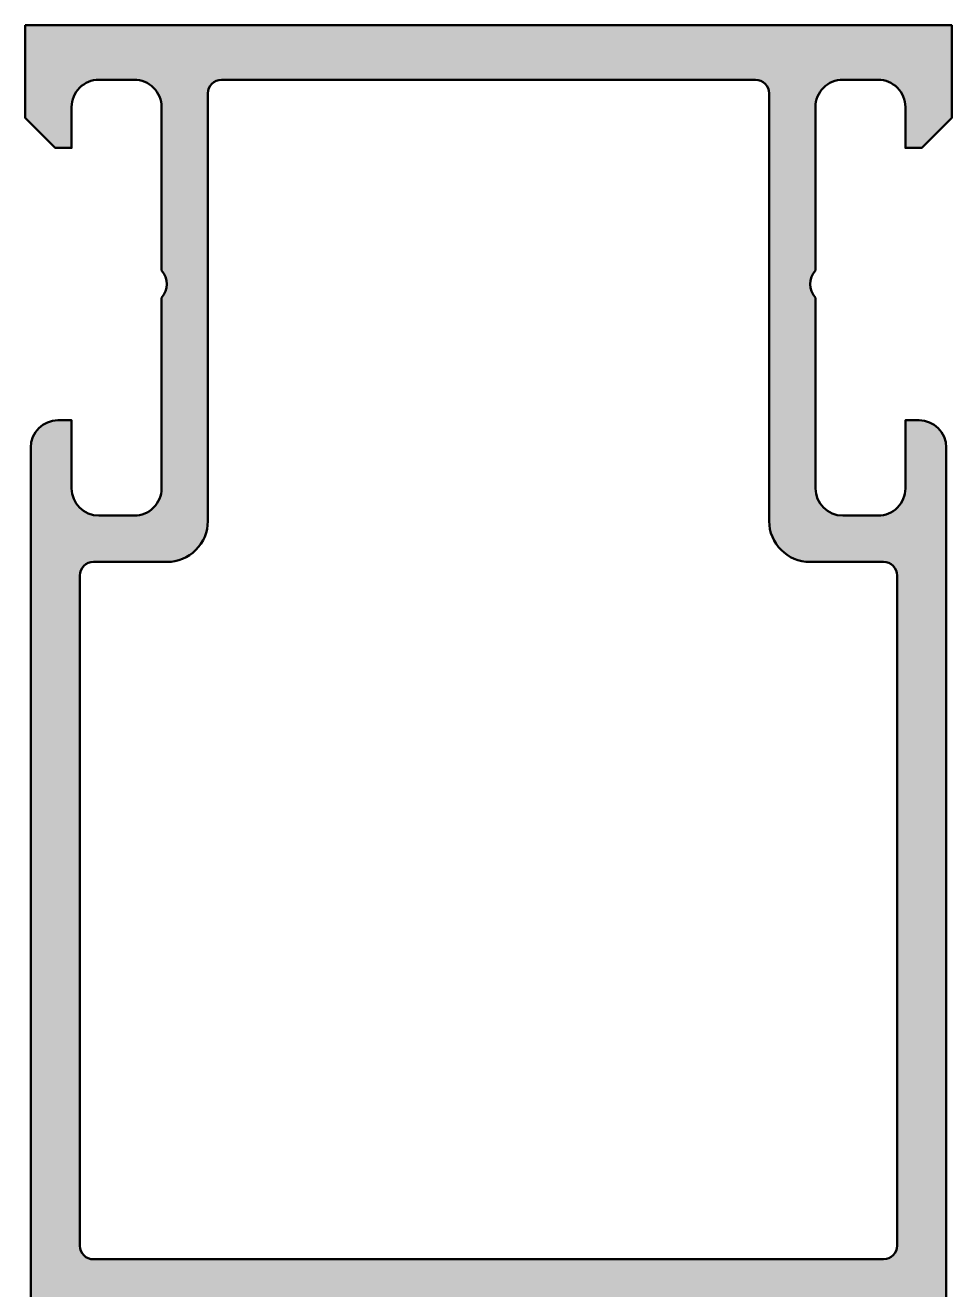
# Model space of a CAD drawing. Extents: x 0 to 94, y 0 to 99.8.
# Drawn here: x 30 to 64, y 53.38 to 99.8 of the extents above; entities that cross this region are included whole.
import ezdxf

# ---------------------------------------------------------------- set-up
doc = ezdxf.new("R2010")
doc.units = 0
doc.layers.add('0S-Alu contour', color=7, linetype='Continuous', lineweight=50)
doc.layers.add('0S-Alu hatch', color=252, linetype='Continuous', lineweight=25)

# ---------------------------------------------------------------- blocks, each defined once
blk = doc.blocks.new('430180__8BBEAC14_61D9_4ADE_99A9_2E2CD71412DA_')
at = {"layer": '0S-Alu hatch'}
h = blk.add_hatch(color=256, dxfattribs=at)
edge = h.paths.add_edge_path()
edge.add_line((29.99999266440523, 99.80000000000005), (29.99999266440523, 96.39999999998675))
edge.add_line((29.99999266440523, 96.39999999998675), (31.09999266440514, 95.29999999998684))
edge.add_line((31.09999266440514, 95.29999999998684), (31.69999266440505, 95.29999999998684))
edge.add_line((31.69999266440505, 95.29999999998684), (31.69999266440505, 96.79999999998685))
edge.add_ellipse((32.69999266440506, 96.79999999998682), major_axis=(-1.000000000000014, 0), ratio=1, start_angle=269.9999999999992, end_angle=360, ccw=False)
edge.add_line((32.69999266440507, 97.79999999998684), (33.999992664405, 97.79999999998684))
edge.add_ellipse((33.99999266440513, 96.79999999998677), major_axis=(-1.000000000000085, 0), ratio=1, start_angle=180, end_angle=270.00000000000773, ccw=False)
edge.add_line((34.99999266440523, 96.79999999998674), (34.99999266440523, 90.79999999998685))
edge.add_ellipse((34.47499266440527, 90.29999999998684), major_axis=(-0.7249999999999732, 0), ratio=1, start_angle=136.3971810272944, end_angle=223.6028189727057, ccw=False)
edge.add_line((34.99999266440523, 89.79999999998685), (34.99999266440523, 82.79999999998684))
edge.add_ellipse((33.99999266440524, 82.79999999998684), major_axis=(-0.9999999999999928, 0), ratio=1, start_angle=89.9999999999996, end_angle=180, ccw=False)
edge.add_line((33.99999266440523, 81.79999999998685), (32.69999266440505, 81.79999999998662))
edge.add_ellipse((32.69999266440514, 82.79999999998674), major_axis=(-1.000000000000099, 0), ratio=1, start_angle=0, end_angle=89.99999999999432, ccw=False)
edge.add_line((31.69999266440505, 82.79999999998674), (31.69999266440505, 85.29999999998684))
edge.add_line((31.69999266440505, 85.29999999998684), (31.19999266440505, 85.29999999998684))
edge.add_arc((31.19999266440505, 84.29999999998685), 1, 90, 180)
edge.add_line((30.19999266440505, 84.29999999998685), (30.1999890855034, 51.77415210667088))
edge.add_line((30.1999890855034, 51.77415210667088), (30.19201280337734, 51.70203030664805))
edge.add_line((30.19201280337734, 51.70203030664805), (30.16570358070075, 51.63440634701136))
edge.add_line((30.16570358070075, 51.63440634701136), (30.12284192685275, 51.57585676336964))
edge.add_line((30.12284192685275, 51.57585676336964), (30.06632855759287, 51.5303439716527))
edge.add_line((30.06632855759287, 51.5303439716527), (29.99998808550342, 51.50094810667074))
edge.add_line((29.99998808550342, 51.50094810667074), (29.99998808550319, 49.62093710666384))
edge.add_line((29.99998808550319, 49.62093710666384), (30.00750971184877, 49.55418082647542))
edge.add_line((30.00750971184877, 49.55418082647542), (30.02969742513227, 49.49077198492649))
edge.add_line((30.02969742513227, 49.49077198492649), (30.06543864076278, 49.43389016610382))
edge.add_line((30.06543864076278, 49.43389016610382), (30.11294114494607, 49.38638766192098))
edge.add_line((30.11294114494607, 49.38638766192098), (30.16982296376724, 49.35064644629149))
edge.add_line((30.16982296376724, 49.35064644629149), (30.23323180531813, 49.32845873300705))
edge.add_line((30.23323180531813, 49.32845873300705), (30.29998808550431, 49.32093710666169))
edge.add_line((30.29998808550431, 49.32093710666169), (31.27996240454721, 49.32093710666215))
edge.add_line((31.27996240454721, 49.32093710666215), (31.35760811807652, 49.33115935877488))
edge.add_line((31.35760811807652, 49.33115935877488), (31.42996240454596, 49.3611294855262))
edge.add_line((31.42996240454596, 49.3611294855262), (31.49209443890186, 49.40880507230558))
edge.add_line((31.49209443890186, 49.40880507230558), (31.53977002568078, 49.47093710666132))
edge.add_line((31.53977002568078, 49.47093710666132), (31.56974015243256, 49.54329139313158))
edge.add_line((31.56974015243256, 49.54329139313158), (31.57996240454622, 49.62093710666225))
edge.add_line((31.57996240454622, 49.62093710666225), (31.57996240454622, 52.38093510666161))
edge.add_line((31.57996240454622, 52.38093510666161), (31.58405209069016, 52.41199163928586))
edge.add_line((31.58405209069016, 52.41199163928586), (31.59603970609305, 52.44093176417149))
edge.add_line((31.59603970609305, 52.44093176417149), (31.61510847327546, 52.465783642763))
edge.add_line((31.61510847327546, 52.465783642763), (31.63995913971391, 52.48485398961271))
edge.add_line((31.63995913971391, 52.48485398961271), (31.66889850254987, 52.49684344456554))
edge.add_line((31.66889850254987, 52.49684344456554), (31.69995477515195, 52.50093510480481))
edge.add_line((31.69995477515195, 52.50093510480481), (35.99997282805316, 52.50093510666177))
edge.add_line((35.99997282805316, 52.50093510666177), (36.11123640523988, 52.48840473010189))
edge.add_line((36.11123640523988, 52.48840473010189), (36.2169215369222, 52.45142842841627))
edge.add_line((36.2169215369222, 52.45142842841627), (36.31172801154801, 52.39186059889272))
edge.add_line((36.31172801154801, 52.39186059889272), (36.39090119273485, 52.31268862578406))
edge.add_line((36.39090119273485, 52.31268862578406), (36.45047046888385, 52.21788306010366))
edge.add_line((36.45047046888385, 52.21788306010366), (36.48744838319357, 52.11219849264702))
edge.add_line((36.48744838319357, 52.11219849264702), (36.49998045750062, 52.00093510667223))
edge.add_line((36.49998045750062, 52.00093510667223), (36.49998045750135, 51.30093815841911))
edge.add_line((36.49998045750135, 51.30093815841911), (35.11173582859462, 48.89641240158375))
edge.add_line((35.11173582859462, 48.89641240158375), (35.10140666410871, 48.86171319778862))
edge.add_line((35.10140666410871, 48.86171319778862), (35.10038574419215, 48.82552363982613))
edge.add_line((35.10038574419215, 48.82552363982613), (35.10874228513058, 48.79029730583336))
edge.add_line((35.10874228513058, 48.79029730583336), (35.1259097305117, 48.75842246933261))
edge.add_line((35.1259097305117, 48.75842246933261), (35.15072416258997, 48.7320601791515))
edge.add_line((35.15072416258997, 48.7320601791515), (35.18150321353963, 48.71299774473897))
edge.add_line((35.18150321353963, 48.71299774473897), (35.21616012654571, 48.70252756022781))
edge.add_line((35.21616012654571, 48.70252756022781), (35.25234523367686, 48.7013594827484))
edge.add_line((35.25234523367686, 48.7013594827484), (36.38591670757199, 48.94839388754173))
edge.add_line((36.38591670757199, 48.94839388754173), (37.43203856389894, 49.45003055416224))
edge.add_line((37.43203856389894, 49.45003055416224), (38.33438717159609, 50.17926115813367))
edge.add_line((38.33438717159609, 50.17926115813367), (39.04437971045084, 51.09682362377393))
edge.add_line((39.04437971045084, 51.09682362377393), (39.52378989012152, 52.15331601049935))
edge.add_line((39.52378989012152, 52.15331601049935), (39.5768826218077, 52.26732946485909))
edge.add_line((39.5768826218077, 52.26732946485909), (39.65674605845427, 52.36448777598032))
edge.add_line((39.65674605845427, 52.36448777598032), (39.75832740406213, 52.4386439365938))
edge.add_line((39.75832740406213, 52.4386439365938), (39.87519981503647, 52.4851062383653))
edge.add_line((39.87519981503647, 52.4851062383653), (39.99998104100863, 52.50093663254559))
edge.add_line((39.99998104100863, 52.50093663254559), (54.00001039158363, 52.50093663254627))
edge.add_line((54.00001039158363, 52.50093663254627), (54.12479161755212, 52.48510623836621))
edge.add_line((54.12479161755212, 52.48510623836621), (54.24166402852481, 52.43864393659497))
edge.add_line((54.24166402852481, 52.43864393659497), (54.34324537413471, 52.36448777598012))
edge.add_line((54.34324537413471, 52.36448777598012), (54.42310881078103, 52.26732946485974))
edge.add_line((54.42310881078103, 52.26732946485974), (54.47620154248202, 52.15331601048918))
edge.add_line((54.47620154248202, 52.15331601048918), (54.95561172213754, 51.0968236237739))
edge.add_line((54.95561172213754, 51.0968236237739), (55.66560426099204, 50.17926115813437))
edge.add_line((55.66560426099204, 50.17926115813437), (56.56795286868939, 49.4500305541629))
edge.add_line((56.56795286868939, 49.4500305541629), (57.61407472501559, 48.94839388754265))
edge.add_line((57.61407472501559, 48.94839388754265), (58.74764619891172, 48.70135948274885))
edge.add_line((58.74764619891172, 48.70135948274885), (58.78383130604155, 48.70252756022849))
edge.add_line((58.78383130604155, 48.70252756022849), (58.8184882190499, 48.71299774473989))
edge.add_line((58.8184882190499, 48.71299774473989), (58.84926726999797, 48.73206017915148))
edge.add_line((58.84926726999797, 48.73206017915148), (58.87408170207706, 48.75842246933307))
edge.add_line((58.87408170207706, 48.75842246933307), (58.89124914745753, 48.79029730583518))
edge.add_line((58.89124914745753, 48.79029730583518), (58.89960568839637, 48.8255236398275))
edge.add_line((58.89960568839637, 48.8255236398275), (58.89858476847985, 48.86171319778928))
edge.add_line((58.89858476847985, 48.86171319778928), (58.88825560399411, 48.89641240158296))
edge.add_line((58.88825560399411, 48.89641240158296), (57.50001097508763, 51.30093815841913))
edge.add_line((57.50001097508763, 51.30093815841913), (57.50001097508789, 52.0009351066729))
edge.add_line((57.50001097508789, 52.0009351066729), (57.51254304939536, 52.11219849264738))
edge.add_line((57.51254304939536, 52.11219849264738), (57.54952096370482, 52.21788306010594))
edge.add_line((57.54952096370482, 52.21788306010594), (57.60909023985369, 52.31268862578507))
edge.add_line((57.60909023985369, 52.31268862578507), (57.68826342104009, 52.39186059889267))
edge.add_line((57.68826342104009, 52.39186059889267), (57.78306989566593, 52.45142842841694))
edge.add_line((57.78306989566593, 52.45142842841694), (57.88875502734893, 52.48840473010186))
edge.add_line((57.88875502734893, 52.48840473010186), (58.00001860453682, 52.50093510666245))
edge.add_line((58.00001860453682, 52.50093510666245), (62.3000366574372, 52.50093510480549))
edge.add_line((62.3000366574372, 52.50093510480549), (62.33109293003693, 52.49684344456666))
edge.add_line((62.33109293003693, 52.49684344456666), (62.36003229287351, 52.48485398961368))
edge.add_line((62.36003229287351, 52.48485398961368), (62.38488295931301, 52.46578364276463))
edge.add_line((62.38488295931301, 52.46578364276463), (62.40395172649485, 52.44093176417189))
edge.add_line((62.40395172649485, 52.44093176417189), (62.41593934189811, 52.41199163928768))
edge.add_line((62.41593934189811, 52.41199163928768), (62.42002902804234, 52.38093510666094))
edge.add_line((62.42002902804234, 52.38093510666094), (62.42002902804236, 49.62093710666273))
edge.add_line((62.42002902804236, 49.62093710666273), (62.43025128015549, 49.54329139313094))
edge.add_line((62.43025128015549, 49.54329139313094), (62.46022140690687, 49.47093710666222))
edge.add_line((62.46022140690687, 49.47093710666222), (62.50789699368647, 49.40880507230698))
edge.add_line((62.50789699368647, 49.40880507230698), (62.57002902804288, 49.36112948552711))
edge.add_line((62.57002902804288, 49.36112948552711), (62.64238331451091, 49.33115935877579))
edge.add_line((62.64238331451091, 49.33115935877579), (62.72002902804203, 49.32093710666261))
edge.add_line((62.72002902804203, 49.32093710666261), (63.70000334708689, 49.32093710666261))
edge.add_line((63.70000334708689, 49.32093710666261), (63.76675962727216, 49.32845873300796))
edge.add_line((63.76675962727216, 49.32845873300796), (63.8301684688204, 49.35064644629195))
edge.add_line((63.8301684688204, 49.35064644629195), (63.8870502876434, 49.38638766192231))
edge.add_line((63.8870502876434, 49.38638766192231), (63.93455279182498, 49.43389016610456))
edge.add_line((63.93455279182498, 49.43389016610456), (63.97029400745629, 49.49077198492766))
edge.add_line((63.97029400745629, 49.49077198492766), (63.99248172073931, 49.55418082647482))
edge.add_line((63.99248172073931, 49.55418082647482), (64.00000334708534, 49.62093710666294))
edge.add_line((64.00000334708534, 49.62093710666294), (64.00000334708511, 51.50094810667117))
edge.add_line((64.00000334708511, 51.50094810667117), (63.93366287499569, 51.53034397165315))
edge.add_line((63.93366287499569, 51.53034397165315), (63.87714950573542, 51.57585676336932))
edge.add_line((63.87714950573542, 51.57585676336932), (63.83428785188815, 51.63440634701084))
edge.add_line((63.83428785188815, 51.63440634701084), (63.80797862921096, 51.70203030664866))
edge.add_line((63.80797862921096, 51.70203030664866), (63.80000234708521, 51.77415210667039))
edge.add_line((63.80000234708521, 51.77415210667039), (63.79999876791655, 84.29999999998681))
edge.add_arc((62.79999876791668, 84.29999999998694), 0.9999999999998649, 0, 89.99999999999308)
edge.add_line((62.79999876791681, 85.2999999999868), (62.2999987679168, 85.2999999999868))
edge.add_line((62.2999987679168, 85.2999999999868), (62.2999987679168, 82.79999999998677))
edge.add_ellipse((61.29999876791681, 82.79999999998677), major_axis=(-0.9999999999999928, 0), ratio=1, start_angle=89.9999999999996, end_angle=180, ccw=False)
edge.add_line((61.2999987679168, 81.7999999999868), (59.99999876791682, 81.79999999998681))
edge.add_ellipse((59.99999876791696, 82.79999999998691), major_axis=(-1.000000000000113, 0), ratio=1, start_angle=0, end_angle=89.99999999999193, ccw=False)
edge.add_line((58.99999876791685, 82.79999999998691), (58.99999876791685, 89.7999999999868))
edge.add_ellipse((59.52499876791681, 90.2999999999868), major_axis=(-0.7249999999999732, 0), ratio=1, start_angle=-43.60281897270562, end_angle=43.60281897270568, ccw=False)
edge.add_line((58.99999876791685, 90.7999999999868), (58.99999876791685, 96.79999999998678))
edge.add_ellipse((59.99999876791684, 96.7999999999868), major_axis=(-0.9999999999999928, 0), ratio=1, start_angle=269.9999999999996, end_angle=360, ccw=False)
edge.add_line((59.99999876791685, 97.7999999999868), (61.2999987679168, 97.7999999999868))
edge.add_ellipse((61.29999876791681, 96.7999999999868), major_axis=(-0.9999999999999857, 0), ratio=1, start_angle=180, end_angle=270.0000000000004, ccw=False)
edge.add_line((62.2999987679168, 96.79999999998678), (62.29999876791677, 95.29999999998681))
edge.add_line((62.29999876791677, 95.29999999998681), (62.89999876791694, 95.29999999998677))
edge.add_line((62.89999876791694, 95.29999999998677), (63.99999876791685, 96.3999999999867))
edge.add_line((63.99999876791685, 96.3999999999867), (63.99999207680571, 99.79999999999995))
edge.add_line((63.99999207680571, 99.79999999999995), (29.99999266440523, 99.80000000000005))
edge = h.paths.add_edge_path()
edge.add_arc((35.19998808677156, 81.59999542234993), 1.499999999999801, 269.9999999999932, 360)
edge.add_line((36.69998808677136, 81.59999542234993), (36.6999880867686, 97.3000030517446))
edge.add_ellipse((37.1999880867687, 97.3000030517446), major_axis=(-0.5000000000000995, 0), ratio=1, start_angle=270.00000000000813, end_angle=360, ccw=False)
edge.add_line((37.19998808676863, 97.8000030517447), (56.80000334555348, 97.80000305174464))
edge.add_ellipse((56.80000334555348, 97.30000305174462), major_axis=(-0.5, 0), ratio=1, start_angle=180, end_angle=270, ccw=False)
edge.add_line((57.30000334555348, 97.30000305174462), (57.30000334555348, 81.59999542235008))
edge.add_arc((58.80000334555347, 81.59999542235008), 1.5, 180, 270)
edge.add_line((58.80000334555347, 80.09999542235008), (61.50000334183207, 80.09999542235008))
edge.add_ellipse((61.50000334183213, 79.59999542235008), major_axis=(-0.4999999999999929, 0), ratio=1, start_angle=180, end_angle=270.00000000000733, ccw=False)
edge.add_line((62.00000334183212, 79.59999542244053), (62.0000033455733, 55.00195402212145))
edge.add_ellipse((61.50000334557321, 55.00195402212145), major_axis=(-0.5000000000000905, 0), ratio=1, start_angle=90.00200304466978, end_angle=180, ccw=False)
edge.add_line((61.50002082543548, 54.50195402242691), (32.50000231972081, 54.50094018976945))
edge.add_ellipse((32.49998453025205, 55.00093663280869), major_axis=(-0.4999964433557054, 0), ratio=1, start_angle=0, end_angle=90.00203853746098, ccw=False)
edge.add_line((31.99998808689634, 55.00093663289916), (31.99998809048999, 79.59999542233192))
edge.add_ellipse((32.49998809050818, 79.59999542233192), major_axis=(-0.5000000000181899, 0), ratio=1, start_angle=269.999999999991, end_angle=360, ccw=False)
edge.add_line((32.49998809050826, 80.09999542235012), (35.19998808677139, 80.09999542235012))
at = {"layer": '0S-Alu contour', "color": 7}
for points in [[(29.99999266440523, 99.80000000000005), (29.99999266440523, 96.39999999998675), (31.09999266440514, 95.29999999998684), (31.69999266440505, 95.29999999998684), (31.69999266440505, 96.79999999998685)], [(62.2999987679168, 96.79999999998678), (62.29999876791677, 95.29999999998681), (62.89999876791694, 95.29999999998677), (63.99999876791685, 96.3999999999867), (63.99999207680571, 99.79999999999995), (29.99999266440523, 99.80000000000005)], [(32.69999266440507, 97.79999999998684), (33.999992664405, 97.79999999998684)], [(37.19998808676863, 97.8000030517447), (56.80000334555348, 97.80000305174464)], [(59.99999876791685, 97.7999999999868), (61.2999987679168, 97.7999999999868)], [(36.69998808677136, 81.59999542234993), (36.6999880867686, 97.3000030517446)], [(57.30000334555348, 97.30000305174462), (57.30000334555348, 81.59999542235008)], [(34.99999266440523, 96.79999999998674), (34.99999266440523, 90.79999999998685)], [(58.99999876791685, 90.7999999999868), (58.99999876791685, 96.79999999998678)], [(34.99999266440523, 89.79999999998685), (34.99999266440523, 82.79999999998684)], [(58.99999876791685, 82.79999999998691), (58.99999876791685, 89.7999999999868)], [(31.69999266440505, 82.79999999998674), (31.69999266440505, 85.29999999998684), (31.19999266440505, 85.29999999998684)], [(62.79999876791681, 85.2999999999868), (62.2999987679168, 85.2999999999868), (62.2999987679168, 82.79999999998677)], [(30.19999266440505, 84.29999999998685), (30.1999890855034, 51.77415210667088), (30.19201280337734, 51.70203030664805), (30.16570358070075, 51.63440634701136), (30.12284192685275, 51.57585676336964), (30.06632855759287, 51.5303439716527), (29.99998808550342, 51.50094810667074), (29.99998808550319, 49.62093710666384), (30.00750971184877, 49.55418082647542), (30.02969742513227, 49.49077198492649), (30.06543864076278, 49.43389016610382), (30.11294114494607, 49.38638766192098), (30.16982296376724, 49.35064644629149), (30.23323180531813, 49.32845873300705), (30.29998808550431, 49.32093710666169), (31.27996240454721, 49.32093710666215), (31.35760811807652, 49.33115935877488), (31.42996240454596, 49.3611294855262), (31.49209443890186, 49.40880507230558), (31.53977002568078, 49.47093710666132), (31.56974015243256, 49.54329139313158), (31.57996240454622, 49.62093710666225), (31.57996240454622, 52.38093510666161), (31.58405209069016, 52.41199163928586), (31.59603970609305, 52.44093176417149), (31.61510847327546, 52.465783642763), (31.63995913971391, 52.48485398961271), (31.66889850254987, 52.49684344456554), (31.69995477515195, 52.50093510480481), (35.99997282805316, 52.50093510666177), (36.11123640523988, 52.48840473010189), (36.2169215369222, 52.45142842841627), (36.31172801154801, 52.39186059889272), (36.39090119273485, 52.31268862578406), (36.45047046888385, 52.21788306010366), (36.48744838319357, 52.11219849264702), (36.49998045750062, 52.00093510667223), (36.49998045750135, 51.30093815841911), (35.11173582859462, 48.89641240158375), (35.10140666410871, 48.86171319778862), (35.10038574419215, 48.82552363982613), (35.10874228513058, 48.79029730583336), (35.1259097305117, 48.75842246933261), (35.15072416258997, 48.7320601791515), (35.18150321353963, 48.71299774473897), (35.21616012654571, 48.70252756022781), (35.25234523367686, 48.7013594827484), (36.38591670757199, 48.94839388754173), (37.43203856389894, 49.45003055416224), (38.33438717159609, 50.17926115813367), (39.04437971045084, 51.09682362377393), (39.52378989012152, 52.15331601049935), (39.5768826218077, 52.26732946485909), (39.65674605845427, 52.36448777598032), (39.75832740406213, 52.4386439365938), (39.87519981503647, 52.4851062383653), (39.99998104100863, 52.50093663254559), (54.00001039158363, 52.50093663254627), (54.12479161755212, 52.48510623836621), (54.24166402852481, 52.43864393659497), (54.34324537413471, 52.36448777598012), (54.42310881078103, 52.26732946485974), (54.47620154248202, 52.15331601048918), (54.95561172213754, 51.0968236237739), (55.66560426099204, 50.17926115813437), (56.56795286868939, 49.4500305541629), (57.61407472501559, 48.94839388754265), (58.74764619891172, 48.70135948274885), (58.78383130604155, 48.70252756022849), (58.8184882190499, 48.71299774473989), (58.84926726999797, 48.73206017915148), (58.87408170207706, 48.75842246933307), (58.89124914745753, 48.79029730583518), (58.89960568839637, 48.8255236398275), (58.89858476847985, 48.86171319778928), (58.88825560399411, 48.89641240158296), (57.50001097508763, 51.30093815841913), (57.50001097508789, 52.0009351066729), (57.51254304939536, 52.11219849264738), (57.54952096370482, 52.21788306010594), (57.60909023985369, 52.31268862578507), (57.68826342104009, 52.39186059889267), (57.78306989566593, 52.45142842841694), (57.88875502734893, 52.48840473010186), (58.00001860453682, 52.50093510666245), (62.3000366574372, 52.50093510480549), (62.33109293003693, 52.49684344456666), (62.36003229287351, 52.48485398961368), (62.38488295931301, 52.46578364276463), (62.40395172649485, 52.44093176417189), (62.41593934189811, 52.41199163928768), (62.42002902804234, 52.38093510666094), (62.42002902804236, 49.62093710666273), (62.43025128015549, 49.54329139313094), (62.46022140690687, 49.47093710666222), (62.50789699368647, 49.40880507230698), (62.57002902804288, 49.36112948552711), (62.64238331451091, 49.33115935877579), (62.72002902804203, 49.32093710666261), (63.70000334708689, 49.32093710666261), (63.76675962727216, 49.32845873300796), (63.8301684688204, 49.35064644629195), (63.8870502876434, 49.38638766192231), (63.93455279182498, 49.43389016610456), (63.97029400745629, 49.49077198492766), (63.99248172073931, 49.55418082647482), (64.00000334708534, 49.62093710666294), (64.00000334708511, 51.50094810667117), (63.93366287499569, 51.53034397165315), (63.87714950573542, 51.57585676336932), (63.83428785188815, 51.63440634701084), (63.80797862921096, 51.70203030664866), (63.80000234708521, 51.77415210667039), (63.79999876791655, 84.29999999998681)], [(33.99999266440523, 81.79999999998685), (32.69999266440505, 81.79999999998662)], [(61.2999987679168, 81.7999999999868), (59.99999876791682, 81.79999999998681)], [(32.49998809050826, 80.09999542235012), (35.19998808677139, 80.09999542235012)], [(58.80000334555347, 80.09999542235008), (61.50000334183207, 80.09999542235008)], [(31.99998808689634, 55.00093663289916), (31.99998809048999, 79.59999542233192)], [(62.00000334183212, 79.59999542244053), (62.0000033455733, 55.00195402212145)], [(61.50002082543548, 54.50195402242691), (32.50000231972081, 54.50094018976945)]]:
    blk.add_lwpolyline(points, dxfattribs=at)
at = {"layer": '0S-Alu contour', "color": 7, "extrusion": (0, 0, -1)}
for centre, radius, start, end in [((-32.69999266440506, 96.79999999998682), 1.000000000000014, 0, 90.00000000000081), ((-33.99999266440513, 96.79999999998677), 1.000000000000085, 89.99999999999227, 180), ((-37.1999880867687, 97.3000030517446), 0.5000000000000995, 0, 89.99999999999186), ((-56.80000334555348, 97.30000305174462), 0.5, 90, 180), ((-59.99999876791684, 96.7999999999868), 0.9999999999999928, 0, 90.0000000000004), ((-61.29999876791681, 96.7999999999868), 0.9999999999999857, 89.99999999999959, 180), ((-34.47499266440527, 90.29999999998684), 0.7249999999999732, 136.3971810272943, 223.6028189727056), ((-59.52499876791681, 90.2999999999868), 0.7249999999999732, 316.3971810272943, 43.60281897270563), ((-32.69999266440514, 82.79999999998674), 1.000000000000099, 270.0000000000057, 0), ((-33.99999266440524, 82.79999999998684), 0.9999999999999928, 180, 270.0000000000004), ((-59.99999876791696, 82.79999999998691), 1.000000000000113, 270.0000000000081, 0), ((-61.29999876791681, 82.79999999998677), 0.9999999999999928, 180, 270.0000000000004), ((-32.49998809050818, 79.59999542233192), 0.5000000000181899, 0, 90.00000000000895), ((-61.50000334183213, 79.59999542235008), 0.4999999999999929, 89.99999999999265, 180), ((-32.49998453025205, 55.00093663280869), 0.4999964433557054, 269.997961462539, 0), ((-61.50000334557321, 55.00195402212145), 0.5000000000000905, 180, 269.9979969553302)]:
    blk.add_arc(centre, radius, start, end, dxfattribs=at)
at = {"layer": '0S-Alu contour', "color": 7}
for centre, radius, start, end in [((31.19999266440505, 84.29999999998685), 1, 90, 180), ((62.79999876791668, 84.29999999998694), 0.9999999999998649, 0, 89.99999999999308), ((35.19998808677156, 81.59999542234993), 1.499999999999801, 269.9999999999932, 0), ((58.80000334555347, 81.59999542235008), 1.5, 180, 270)]:
    blk.add_arc(centre, radius, start, end, dxfattribs=at)
blk = doc.blocks.new('430560__B69092D8_335A_4D8D_B646_697A62651A3B_')
at = {"layer": '0S-Alu contour', "color": 7}
blk.add_blockref('430180__8BBEAC14_61D9_4ADE_99A9_2E2CD71412DA_', (0, 0), dxfattribs=at)

msp = doc.modelspace()

# ---------------------------------------------------------------- block references
at = {"layer": '0S-Alu contour', "color": 7}
msp.add_blockref('430560__B69092D8_335A_4D8D_B646_697A62651A3B_', (0, 0), dxfattribs=at)

doc.saveas('drawing.dxf')
